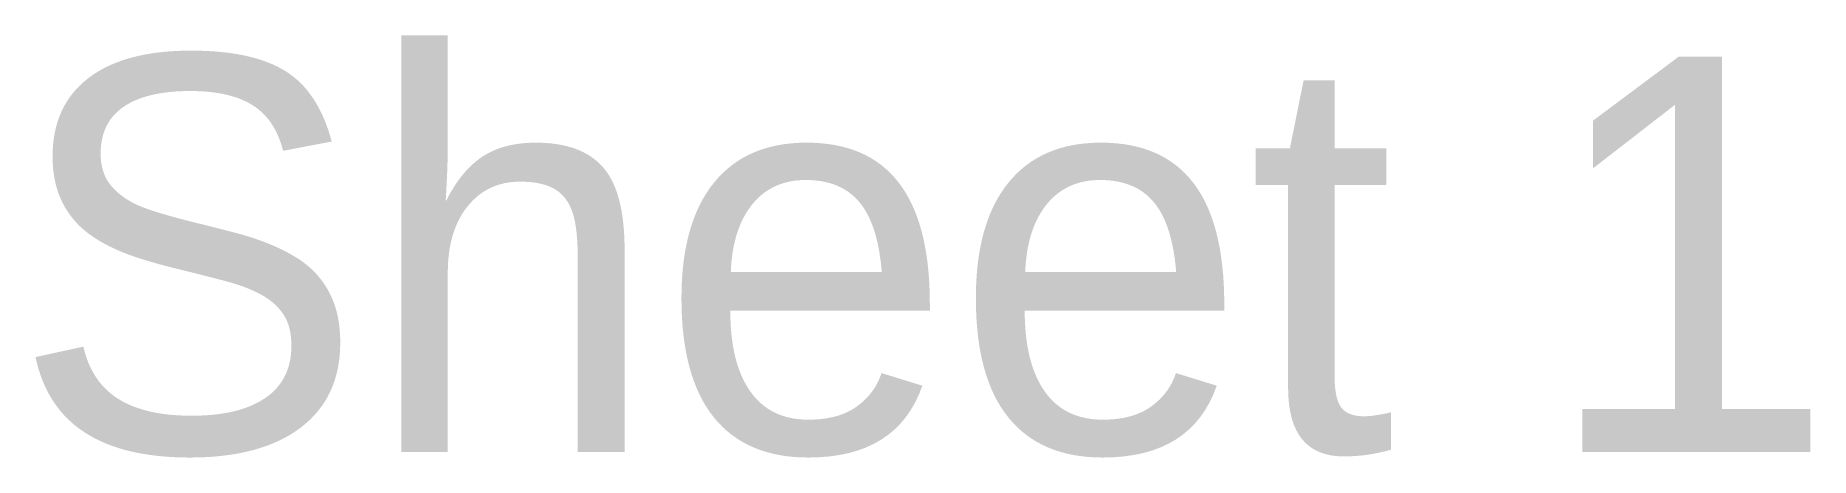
# Paper-space layout 'Sheet1' of a CAD drawing. Header units: millimetres. Extents: x 10.2 to 21.4, y 10 to 12.6.
import ezdxf

# ---------------------------------------------------------------- set-up
doc = ezdxf.new("R2010")
doc.units = ezdxf.units.MM

psp = doc.layouts.new('Sheet1')

# ---------------------------------------------------------------- texts
psp.add_text('Sheet 1', height=2.5).set_placement((10, 10))

doc.saveas('drawing.dxf')
